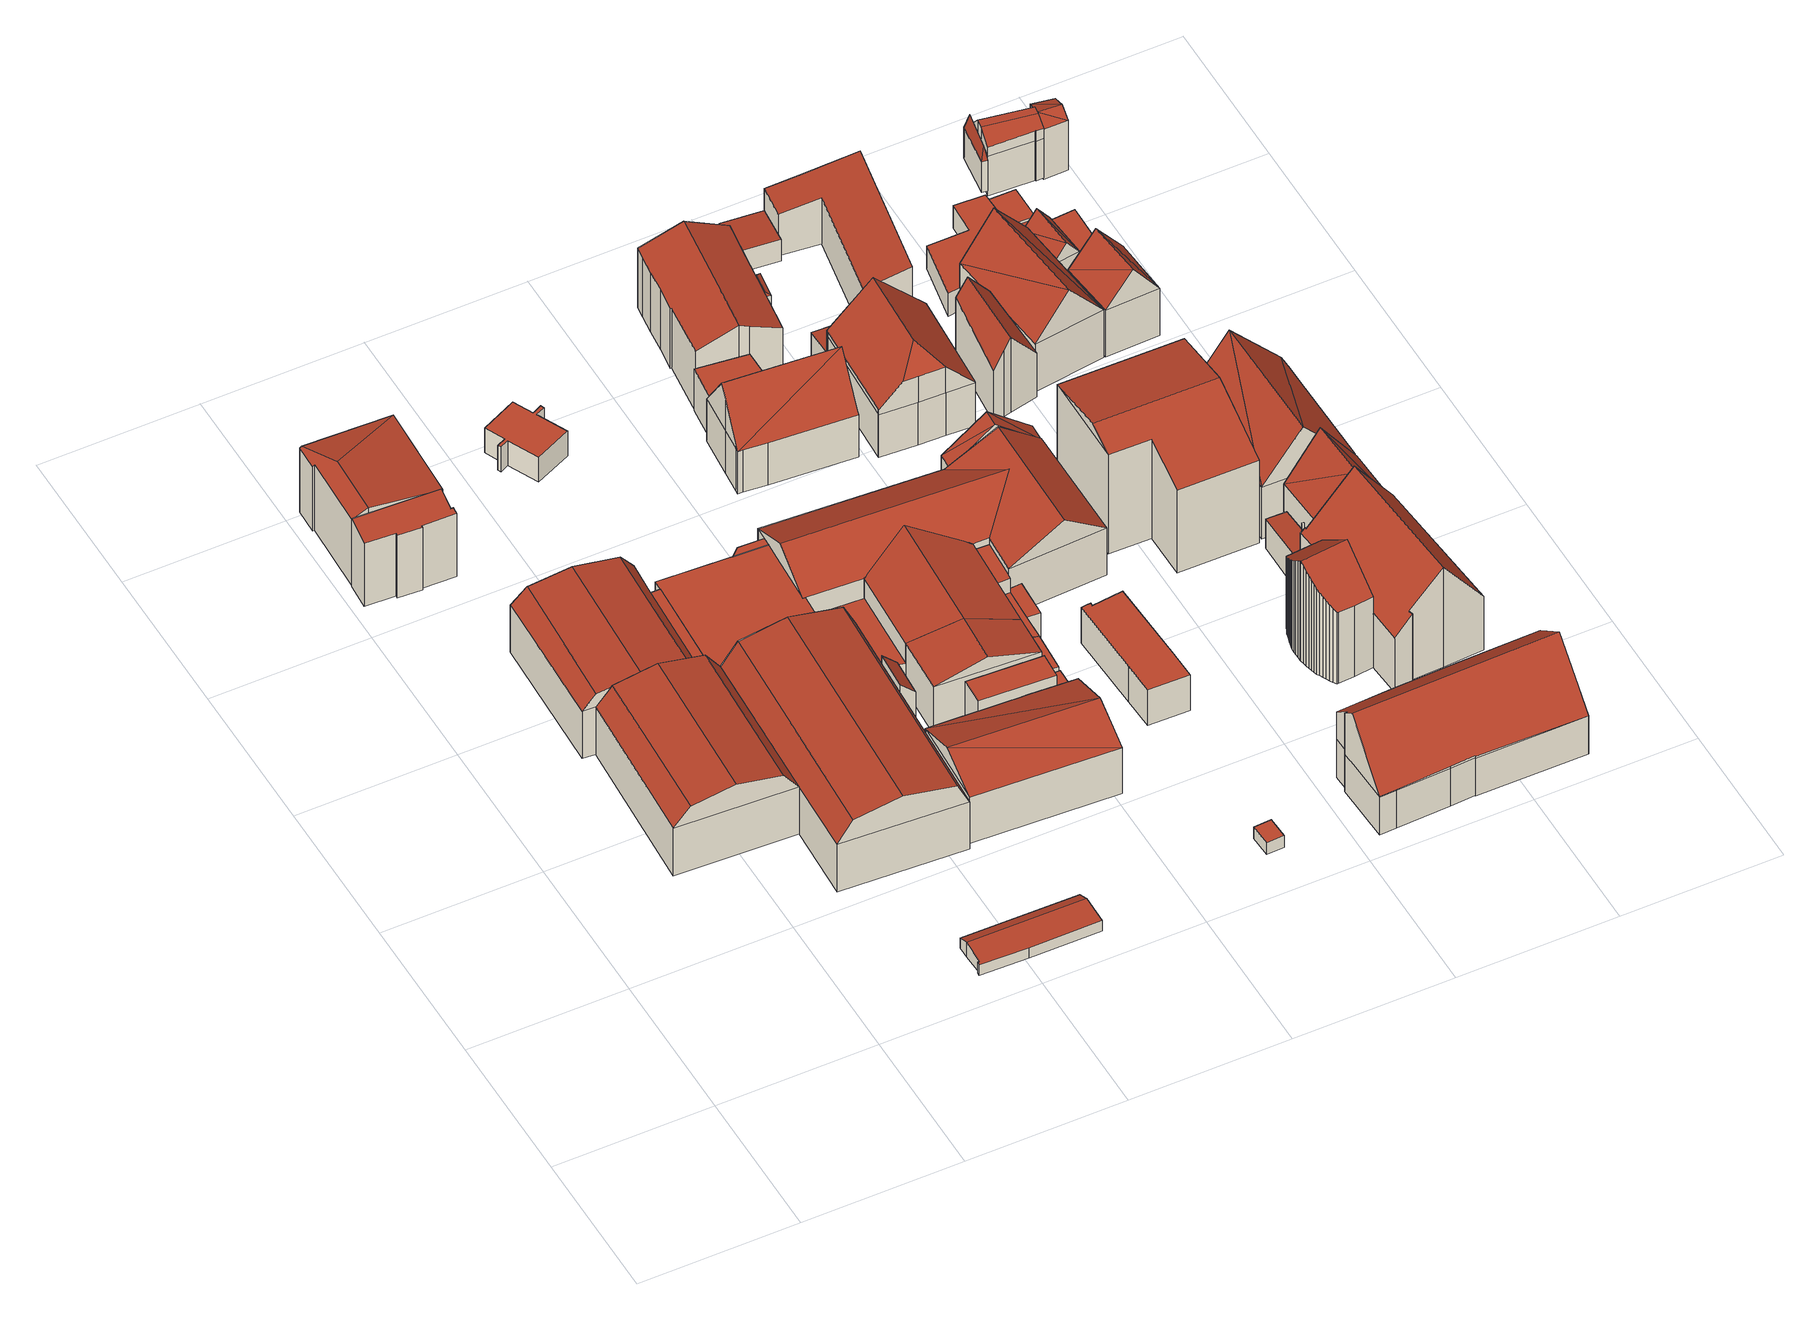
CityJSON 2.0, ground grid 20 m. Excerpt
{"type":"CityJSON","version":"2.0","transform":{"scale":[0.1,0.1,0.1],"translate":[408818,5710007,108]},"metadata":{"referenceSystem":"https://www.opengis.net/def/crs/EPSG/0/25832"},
"CityObjects":{
"building1":{"type":"Building","attributes":{"Gemeindeschluessel":"05978036","Geometrietyp2DReferenz":"3000","function":"31001_3060","roofType":"2100","measuredHeight":10.46},"geometry":[{"type":"MultiSurface","lod":"2","boundaries":[[[0,1,2,3]],[[1,4,5,2]],[[4,6,7,5]],[[6,8,9,7]],[[8,10,11,9]],[[10,12,13,11]],[[12,14,15,13]],[[14,16,17,15]],[[16,18,19,17]],[[18,0,3,19]],[[18,16,14,12,10,8,6,4,1,0]],[[3,2,5,7,9,11,13,15,17,19]]],"semantics":{"surfaces":[{"type":"WallSurface"},{"type":"RoofSurface"},{"type":"GroundSurface"}],"values":[0,0,0,0,0,0,0,0,0,0,1,2]}}]},
"building2":{"type":"Building","attributes":{"Gemeindeschluessel":"05978036","Geometrietyp2DReferenz":"3000","function":"31001_3060","roofType":"5000","measuredHeight":11.13},"geometry":[{"type":"MultiSurface","lod":"2","boundaries":[[[20,21,22,23]],[[21,24,25,22]],[[24,26,27,25]],[[26,28,29,27]],[[28,30,31,29]],[[30,32,33,31]],[[32,34,35,33]],[[34,36,37,35]],[[36,20,23,37]],[[32,30,38]],[[30,28,26,24,21,20,38]],[[20,36,34,32,38]],[[23,22,25,27,29,31,33,35,37]]],"semantics":{"surfaces":[{"type":"WallSurface"},{"type":"RoofSurface"},{"type":"GroundSurface"}],"values":[0,0,0,0,0,0,0,0,0,1,1,1,2]}}]},
"building3":{"type":"Building","attributes":{"Gemeindeschluessel":"05978036","Geometrietyp2DReferenz":"3000","function":"31001_2460","roofType":"5000","measuredHeight":2.19},"geometry":[{"type":"MultiSurface","lod":"2","boundaries":[[[39,40,41,42]],[[40,43,44,41]],[[43,45,46,44]],[[45,47,48,46]],[[47,49,50,48]],[[49,51,52,50]],[[51,53,54,52]],[[53,55,56,54]],[[55,39,42,56]],[[51,49,47,45,43,40,39]],[[39,55,53,51]],[[42,41,44,46,48,50,52,54,56]]],"semantics":{"surfaces":[{"type":"WallSurface"},{"type":"RoofSurface"},{"type":"GroundSurface"}],"values":[0,0,0,0,0,0,0,0,0,1,1,2]}}]},
"building4":{"type":"Building","attributes":{"Gemeindeschluessel":"05978036","Geometrietyp2DReferenz":"3000","function":"51009_1610","roofType":"1000","measuredHeight":3.83},"geometry":[{"type":"MultiSurface","lod":"2","boundaries":[[[57,58,59,60]],[[58,61,62,59]],[[61,63,64,62]],[[63,65,66,64]],[[65,67,68,66]],[[67,69,70,68]],[[69,71,72,70]],[[71,73,74,72]],[[73,75,76,74]],[[75,77,78,76]],[[77,79,80,78]],[[79,57,60,80]],[[79,77,75,73,71,69,67,65,63,61,58,57]],[[60,59,62,64,66,68,70,72,74,76,78,80]]],"semantics":{"surfaces":[{"type":"WallSurface"},{"type":"RoofSurface"},{"type":"GroundSurface"}],"values":[0,0,0,0,0,0,0,0,0,0,0,0,1,2]}}]},
"building5":{"type":"Building","attributes":{"Gemeindeschluessel":"05978036","Geometrietyp2DReferenz":"3000","function":"31001_2000","roofType":"2100","measuredHeight":7.34},"geometry":[{"type":"MultiSurface","lod":"2","boundaries":[[[81,82,83,84]],[[82,85,86,83]],[[85,87,88,86]],[[87,81,84,88]],[[87,85,82,81]],[[84,83,86,88]]],"semantics":{"surfaces":[{"type":"WallSurface"},{"type":"RoofSurface"},{"type":"GroundSurface"}],"values":[0,0,0,0,1,2]}}]},
"building6":{"type":"Building","attributes":{"Gemeindeschluessel":"05978036","Geometrietyp2DReferenz":"3000","function":"31001_2000"},"children":["building6-1","building6-2","building6-3","building6-4","building6-5","building6-6","building6-7","building6-8","building6-9","building6-10","building6-11","building6-12","building6-13","building6-14","building6-15","building6-16","building6-17"]},
"building6-1":{"type":"BuildingPart","attributes":{"roofType":"1000","measuredHeight":4.25},"parents":["building6"],"geometry":[{"type":"MultiSurface","lod":"2","boundaries":[[[89,90,91,92]],[[90,93,94,91]],[[95,89,92,96]],[[95,93,90,89]],[[92,91,94,96]],[[96,94,93,95]]],"semantics":{"surfaces":[{"type":"WallSurface"},{"type":"RoofSurface"},{"type":"GroundSurface"},{"type":"ClosureSurface"}],"values":[0,0,0,1,2,3]}}]},
"building6-2":{"type":"BuildingPart","attributes":{"roofType":"1000","measuredHeight":7.35},"parents":["building6"],"geometry":[{"type":"MultiSurface","lod":"2","boundaries":[[[97,98,99,94,93]],[[98,100,101,99]],[[100,102,95,96,101]],[[102,100,98,97]],[[94,99,101,96]],[[93,95,102,97]],[[93,94,96,95]]],"semantics":{"surfaces":[{"type":"WallSurface"},{"type":"RoofSurface"},{"type":"GroundSurface"},{"type":"ClosureSurface"}],"values":[0,0,0,1,2,0,3]}}]},
"building6-3":{"type":"BuildingPart","attributes":{"roofType":"1000","measuredHeight":6.35},"parents":["building6"],"geometry":[{"type":"MultiSurface","lod":"2","boundaries":[[[103,104,105,106,107]],[[108,109,110,111,112]],[[109,108,107,106]],[[113,114,105,104]],[[111,110,114,113]],[[110,109,106,105,114]],[[115,113,104,103]],[[115,112,111,113]],[[108,112,115,103,107]]],"semantics":{"surfaces":[{"type":"RoofSurface"},{"type":"GroundSurface"},{"type":"ClosureSurface"},{"type":"WallSurface"}],"values":[0,1,2,3,2,2,3,2,2]}}]},
"building6-4":{"type":"BuildingPart","attributes":{"roofType":"1000","measuredHeight":4.25},"parents":["building6"],"geometry":[{"type":"MultiSurface","lod":"2","boundaries":[[[115,116,117,118,113]],[[111,119,120,121,112]],[[120,119,118,117]],[[113,118,119,111]],[[117,116,121,120]],[[121,116,115,112]],[[111,112,115,113]]],"semantics":{"surfaces":[{"type":"RoofSurface"},{"type":"GroundSurface"},{"type":"WallSurface"},{"type":"ClosureSurface"}],"values":[0,1,2,3,3,3,3]}}]},
"building6-5":{"type":"BuildingPart","attributes":{"roofType":"9999","measuredHeight":10.24},"parents":["building6"],"geometry":[{"type":"MultiSurface","lod":"2","boundaries":[[[122,123,124,125]],[[123,126,127,124]],[[126,123,128,129,130]],[[131,132,126,130,133]],[[123,122,134,128]],[[133,130,129,135]],[[128,134,136,135,129]],[[127,137,138,139,125,124]],[[137,127,126,132]],[[131,138,137,132]],[[125,139,140,122]],[[131,140,139,138]],[[140,136,134,122]],[[131,133,135,136,140]]],"semantics":{"surfaces":[{"type":"WallSurface"},{"type":"RoofSurface"},{"type":"GroundSurface"},{"type":"ClosureSurface"}],"values":[0,0,0,1,1,1,1,2,0,3,0,3,0,3]}}]},
"building6-6":{"type":"BuildingPart","attributes":{"roofType":"1000","measuredHeight":4.25},"parents":["building6"],"geometry":[{"type":"MultiSurface","lod":"2","boundaries":[[[141,142,143,144]],[[142,118,119,143]],[[114,113,118,142,141]],[[144,143,119,111,110]],[[110,111,113,114]],[[111,119,118,113]],[[144,110,114,141]]],"semantics":{"surfaces":[{"type":"WallSurface"},{"type":"RoofSurface"},{"type":"GroundSurface"},{"type":"ClosureSurface"}],"values":[0,0,1,2,3,3,3]}}]},
"building6-7":{"type":"BuildingPart","attributes":{"roofType":"9999","measuredHeight":11.68},"parents":["building6"],"geometry":[{"type":"MultiSurface","lod":"2","boundaries":[[[145,146,147,148]],[[146,145,149,150,151]],[[152,153,154,155,156,157]],[[145,152,157,149]],[[154,158,146,151,155]],[[149,157,156,150]],[[155,151,150,156]],[[159,160,148,147,161,162,163]],[[148,160,164,165,152,145]],[[160,159,165,164]],[[161,147,146,158]],[[154,162,161,158]],[[165,166,153,152]],[[165,159,163,166]],[[163,162,154,153,166]]],"semantics":{"surfaces":[{"type":"WallSurface"},{"type":"RoofSurface"},{"type":"GroundSurface"},{"type":"ClosureSurface"}],"values":[0,0,0,1,1,1,1,2,0,3,0,3,0,3,3]}}]},
"building6-8":{"type":"BuildingPart","attributes":{"roofType":"1000","measuredHeight":4.25},"parents":["building6"],"geometry":[{"type":"MultiSurface","lod":"2","boundaries":[[[167,164,160,168]],[[166,165,164,167,169,170,171,172]],[[173,174,175,176,168,160,159,163]],[[174,173,172,171]],[[175,174,171,170]],[[176,175,170,169]],[[168,176,169,167]],[[159,160,164,165]],[[163,159,165,166]],[[173,163,166,172]]],"semantics":{"surfaces":[{"type":"WallSurface"},{"type":"RoofSurface"},{"type":"GroundSurface"},{"type":"ClosureSurface"}],"values":[0,1,2,3,3,3,3,3,3,3]}}]},
"building6-9":{"type":"BuildingPart","attributes":{"roofType":"9999","measuredHeight":10.92},"parents":["building6"],"geometry":[{"type":"MultiSurface","lod":"2","boundaries":[[[177,140,139,178]],[[158,177,178,161]],[[177,158,179,180,181]],[[140,177,181,182,136]],[[158,154,183,179]],[[182,181,180,184]],[[179,183,184,180]],[[178,139,138,185,162,161]],[[140,131,138,139]],[[185,138,131,186]],[[162,185,186,154]],[[154,158,161,162]],[[182,184,183,154,186,131,133,135,136]],[[136,135,133,131,140]]],"semantics":{"surfaces":[{"type":"WallSurface"},{"type":"RoofSurface"},{"type":"GroundSurface"},{"type":"ClosureSurface"}],"values":[0,0,0,1,1,1,1,2,3,3,3,3,0,3]}}]},
"building6-10":{"type":"BuildingPart","attributes":{"roofType":"1000","measuredHeight":7.35},"parents":["building6"],"geometry":[{"type":"MultiSurface","lod":"2","boundaries":[[[132,187,188,137]],[[131,186,187,132]],[[137,188,185,138]],[[187,186,185,188]],[[186,131,138,185]],[[131,132,137,138]]],"semantics":{"surfaces":[{"type":"WallSurface"},{"type":"RoofSurface"},{"type":"GroundSurface"},{"type":"ClosureSurface"}],"values":[0,1,2,3,3,3]}}]},
"building6-11":{"type":"BuildingPart","attributes":{"roofType":"3100","measuredHeight":11.38},"parents":["building6"],"geometry":[{"type":"MultiSurface","lod":"2","boundaries":[[[189,190,191,192]],[[193,189,192,194]],[[195,190,196]],[[189,193,197]],[[190,189,197,196]],[[193,198,195,196,197]],[[192,191,144,110,109,194]],[[144,191,190,195,105,114,141]],[[114,110,144,141]],[[106,105,195,198]],[[110,114,105,106,109]],[[194,109,106,198,193]]],"semantics":{"surfaces":[{"type":"WallSurface"},{"type":"RoofSurface"},{"type":"GroundSurface"},{"type":"ClosureSurface"}],"values":[0,0,0,0,1,1,2,0,3,0,3,3]}}]},
"building6-12":{"type":"BuildingPart","attributes":{"roofType":"3100","measuredHeight":9.35},"parents":["building6"],"geometry":[{"type":"MultiSurface","lod":"2","boundaries":[[[199,200,168,201]],[[202,199,201,203,204]],[[199,202,205]],[[200,199,205,206]],[[202,207,206,205]],[[201,168,121,203]],[[200,207,116,121,168]],[[204,116,207,202]],[[204,203,121,116]],[[207,200,206]]],"semantics":{"surfaces":[{"type":"WallSurface"},{"type":"RoofSurface"},{"type":"GroundSurface"},{"type":"ClosureSurface"}],"values":[0,0,0,1,1,2,3,0,3,3]}}]},
"building6-13":{"type":"BuildingPart","attributes":{"roofType":"5000","measuredHeight":9.35},"parents":["building6"],"geometry":[{"type":"MultiSurface","lod":"2","boundaries":[[[208,209,210]],[[209,200,206,210]],[[207,208,210,206]],[[168,176,108,112,121]],[[169,167,200,209]],[[169,176,168,167]],[[108,176,169,209,208,107]],[[116,115,103,107,208,207]],[[112,108,107,103,115]],[[116,121,112,115]],[[207,200,167,168,121,116]],[[200,207,206]]],"semantics":{"surfaces":[{"type":"RoofSurface"},{"type":"GroundSurface"},{"type":"WallSurface"},{"type":"ClosureSurface"}],"values":[0,0,0,1,2,3,3,2,3,3,3,3]}}]},
"building6-14":{"type":"BuildingPart","attributes":{"roofType":"1000","measuredHeight":7.35},"parents":["building6"],"geometry":[{"type":"MultiSurface","lod":"2","boundaries":[[[211,212,213,214]],[[212,215,216,213]],[[217,215,212,211]],[[214,213,216,218]],[[215,217,218,216]],[[217,211,214,218]]],"semantics":{"surfaces":[{"type":"WallSurface"},{"type":"RoofSurface"},{"type":"GroundSurface"},{"type":"ClosureSurface"}],"values":[0,0,1,2,3,3]}}]},
"building6-15":{"type":"BuildingPart","attributes":{"roofType":"5000","measuredHeight":10.43},"parents":["building6"],"geometry":[{"type":"MultiSurface","lod":"2","boundaries":[[[219,193,194,220]],[[198,193,221]],[[219,215,217,222,223]],[[193,219,223,221]],[[222,224,209,208,198,221,223]],[[220,194,109,108,176,175,225,218,216]],[[193,198,106,109,194]],[[170,169,209,224]],[[107,106,198,208]],[[108,109,106,107]],[[175,176,169,170]],[[176,108,107,208,209,169]],[[225,175,170,224,222]],[[220,216,215,219]],[[216,218,217,215]],[[218,225,222,217]]],"semantics":{"surfaces":[{"type":"WallSurface"},{"type":"RoofSurface"},{"type":"GroundSurface"},{"type":"ClosureSurface"}],"values":[0,1,0,1,1,2,3,0,0,3,3,3,3,0,3,3]}}]},
"building6-16":{"type":"BuildingPart","attributes":{"roofType":"1000","measuredHeight":4.25},"parents":["building6"],"geometry":[{"type":"MultiSurface","lod":"2","boundaries":[[[117,226,227,120]],[[226,204,203,227]],[[116,204,226,117]],[[120,227,203,121]],[[121,203,204,116]],[[116,117,120,121]]],"semantics":{"surfaces":[{"type":"WallSurface"},{"type":"RoofSurface"},{"type":"GroundSurface"},{"type":"ClosureSurface"}],"values":[0,0,1,2,3,3]}}]},
"building6-17":{"type":"BuildingPart","attributes":{"roofType":"1000","measuredHeight":7.35},"parents":["building6"],"geometry":[{"type":"MultiSurface","lod":"2","boundaries":[[[153,228,229,224,222,217,211,230,187,186,154]],[[185,188,231,214,218,225,175,174,173,163,162]],[[231,188,187,230]],[[186,187,188,185]],[[214,231,230,211]],[[217,218,214,211]],[[217,222,225,218]],[[222,224,170,175,225]],[[171,170,224,229]],[[171,174,175,170]],[[172,171,229,228]],[[172,173,174,171]],[[166,172,228,153]],[[166,163,173,172]],[[162,163,166,153,154]],[[185,162,154,186]]],"semantics":{"surfaces":[{"type":"RoofSurface"},{"type":"GroundSurface"},{"type":"WallSurface"},{"type":"ClosureSurface"}],"values":[0,1,2,3,2,3,3,3,2,3,2,3,2,3,3,3]}}]},
"building7":{"type":"Building","attributes":{"Gemeindeschluessel":"05978036","Geometrietyp2DReferenz":"3000","function":"31001_2000","roofType":"5000","measuredHeight":9.41},"geometry":[{"type":"MultiSurface","lod":"2","boundaries":[[[232,233,234,235]],[[233,236,237,234]],[[236,238,239,237]],[[238,240,241,239]],[[240,242,243,241]],[[242,244,245,243]],[[244,246,247,245]],[[246,248,249,247]],[[248,250,251,249]],[[250,232,235,251]],[[232,252,246,244,242,240,238,236,233]],[[252,232,253]],[[253,248,252]],[[248,253,250]],[[246,252,248]],[[250,253,232]],[[235,234,237,239,241,243,245,247,249,251]]],"semantics":{"surfaces":[{"type":"WallSurface"},{"type":"RoofSurface"},{"type":"GroundSurface"}],"values":[0,0,0,0,0,0,0,0,0,0,1,1,1,1,0,0,2]}}]},
"building8":{"type":"Building","attributes":{"Gemeindeschluessel":"05978036","Geometrietyp2DReferenz":"3000","function":"31001_2500","roofType":"1000","measuredHeight":1.79},"geometry":[{"type":"MultiSurface","lod":"2","boundaries":[[[254,255,256,257]],[[255,258,259,256]],[[258,260,261,259]],[[260,254,257,261]],[[260,258,255,254]],[[257,256,259,261]]],"semantics":{"surfaces":[{"type":"WallSurface"},{"type":"RoofSurface"},{"type":"GroundSurface"}],"values":[0,0,0,0,1,2]}}]},
"building9":{"type":"Building","attributes":{"Gemeindeschluessel":"05978036","Geometrietyp2DReferenz":"3000","function":"31001_1100","roofType":"1000","measuredHeight":6.35},"geometry":[{"type":"MultiSurface","lod":"2","boundaries":[[[262,263,264,265]],[[263,266,267,264]],[[266,268,269,267]],[[268,270,271,269]],[[270,262,265,271]],[[270,268,266,263,262]],[[265,264,267,269,271]]],"semantics":{"surfaces":[{"type":"WallSurface"},{"type":"RoofSurface"},{"type":"GroundSurface"}],"values":[0,0,0,0,0,1,2]}}]},
"building10":{"type":"Building","attributes":{"Gemeindeschluessel":"05978036","Geometrietyp2DReferenz":"3000","function":"31001_1100","roofType":"5000","measuredHeight":12.88},"geometry":[{"type":"MultiSurface","lod":"2","boundaries":[[[272,273,274,275]],[[273,276,277,274]],[[276,278,279,277]],[[278,280,281,279]],[[280,282,283,281]],[[282,284,285,283]],[[284,286,287,285]],[[286,288,289,287]],[[288,290,291,289]],[[290,292,293,291]],[[292,272,275,293]],[[294,295,296,297,292]],[[292,290,288,286,298,294]],[[294,282,295]],[[278,295,282,280]],[[295,278,276]],[[282,294,298,284]],[[284,298,286]],[[272,297,296,273]],[[292,297,272]],[[273,296,295,276]],[[275,274,277,279,281,283,285,287,289,291,293]]],"semantics":{"surfaces":[{"type":"WallSurface"},{"type":"RoofSurface"},{"type":"GroundSurface"}],"values":[0,0,0,0,0,0,0,0,0,0,0,1,1,1,1,1,0,0,0,0,0,2]}}]},
"building11":{"type":"Building","attributes":{"Gemeindeschluessel":"05978036","Geometrietyp2DReferenz":"3000","function":"31001_1000","roofType":"1000","measuredHeight":5.57},"geometry":[{"type":"MultiSurface","lod":"2","boundaries":[[[299,300,301,302]],[[300,303,304,301]],[[303,305,306,304]],[[305,307,308,306]],[[307,309,310,308]],[[309,311,312,310]],[[311,313,314,312]],[[313,315,316,314]],[[315,299,302,316]],[[315,313,311,309,307,305,303,300,299]],[[302,301,304,306,308,310,312,314,316]]],"semantics":{"surfaces":[{"type":"WallSurface"},{"type":"RoofSurface"},{"type":"GroundSurface"}],"values":[0,0,0,0,0,0,0,0,0,1,2]}}]},
"building12":{"type":"Building","attributes":{"Gemeindeschluessel":"05978036","Geometrietyp2DReferenz":"3000","function":"31001_1100"},"children":["building12-1","building12-2"]},
"building12-1":{"type":"BuildingPart","attributes":{"roofType":"3100","measuredHeight":11.49},"parents":["building12"],"geometry":[{"type":"MultiSurface","lod":"2","boundaries":[[[317,318,319,320,321]],[[318,322,323,319]],[[322,324,325,323]],[[324,326,327,325]],[[326,328,329,327]],[[328,330,331,329]],[[330,332,333,331]],[[332,334,335,333]],[[334,336,337,335]],[[336,338,339,337]],[[338,340,341,339]],[[340,342,343,341]],[[342,344,345,346,343]],[[340,338,336,334,332,330,328,326,324]],[[324,322,318,317,344,342,340]],[[320,319,323,325,327,329,331,333,335,337,339,341,343,346]],[[321,345,344,317]],[[321,320,346,345]]],"semantics":{"surfaces":[{"type":"WallSurface"},{"type":"RoofSurface"},{"type":"GroundSurface"},{"type":"ClosureSurface"}],"values":[0,0,0,0,0,0,0,0,0,0,0,0,0,1,1,2,0,3]}}]},
"building12-2":{"type":"BuildingPart","attributes":{"roofType":"5000","measuredHeight":7.9},"parents":["building12"],"geometry":[{"type":"MultiSurface","lod":"2","boundaries":[[[347,321,320,348]],[[345,349,350,346]],[[349,347,348,350]],[[351,349,345]],[[352,351,345,321]],[[352,321,347]],[[351,352,347,349]],[[348,320,346,350]],[[346,320,321,345]]],"semantics":{"surfaces":[{"type":"WallSurface"},{"type":"RoofSurface"},{"type":"GroundSurface"},{"type":"ClosureSurface"}],"values":[0,0,0,1,1,1,1,2,3]}}]},
"building13":{"type":"Building","attributes":{"Gemeindeschluessel":"05978036","Geometrietyp2DReferenz":"3000","function":"51009_1610","roofType":"3100","measuredHeight":11.69},"geometry":[{"type":"MultiSurface","lod":"2","boundaries":[[[353,354,355,356]],[[354,357,358,355]],[[357,359,360,358]],[[359,353,356,360]],[[357,354,361]],[[353,359,362]],[[362,354,353]],[[354,362,361]],[[359,361,362]],[[361,359,357]],[[356,355,358,360]]],"semantics":{"surfaces":[{"type":"WallSurface"},{"type":"RoofSurface"},{"type":"GroundSurface"}],"values":[0,0,0,0,0,0,1,1,1,1,2]}}]},
"building14":{"type":"Building","attributes":{"Gemeindeschluessel":"05978036","Geometrietyp2DReferenz":"3000","function":"31001_1100"},"children":["building14-1","building14-2"]},
"building14-1":{"type":"BuildingPart","attributes":{"roofType":"2100","measuredHeight":4.48},"parents":["building14"],"geometry":[{"type":"MultiSurface","lod":"2","boundaries":[[[363,364,365,366]],[[364,367,368,365]],[[367,369,370,368]],[[369,371,372,370]],[[373,371,369,367,364,363]],[[366,365,368,370,372,374]],[[374,372,371,373]],[[366,374,373,363]]],"semantics":{"surfaces":[{"type":"WallSurface"},{"type":"RoofSurface"},{"type":"GroundSurface"},{"type":"ClosureSurface"}],"values":[0,0,0,0,1,2,3,3]}}]},
"building14-2":{"type":"BuildingPart","attributes":{"roofType":"5000","measuredHeight":13.32},"parents":["building14"],"geometry":[{"type":"MultiSurface","lod":"2","boundaries":[[[375,376,377,378]],[[376,379,380,377]],[[379,381,382,380]],[[381,383,363,366,382]],[[384,385,386,372,371]],[[385,387,388,386]],[[387,375,378,388]],[[389,390,391,392]],[[393,385,394,395,392,391]],[[395,396,397,398,399,389,392]],[[376,390,389,399,379]],[[379,399,398,381]],[[381,398,397,383]],[[400,396,395,394,384]],[[383,397,396,400]],[[384,394,385]],[[387,393,391,375]],[[385,393,387]],[[375,391,390,376]],[[378,377,380,382,366,374,372,386,388]],[[373,363,383,400]],[[373,374,366,363]],[[371,373,400,384]],[[371,372,374,373]]],"semantics":{"surfaces":[{"type":"WallSurface"},{"type":"RoofSurface"},{"type":"GroundSurface"},{"type":"ClosureSurface"}],"values":[0,0,0,0,0,0,0,1,1,1,0,0,0,0,0,0,0,0,0,2,0,3,0,3]}}]},
"building15":{"type":"Building","attributes":{"Gemeindeschluessel":"05978036","Geometrietyp2DReferenz":"3000","function":"31001_2460","roofType":"2100","measuredHeight":3.27},"geometry":[{"type":"MultiSurface","lod":"2","boundaries":[[[401,402,403,404]],[[402,405,406,403]],[[405,407,408,406]],[[407,409,410,408]],[[409,401,404,410]],[[409,407,405,402,401]],[[404,403,406,408,410]]],"semantics":{"surfaces":[{"type":"WallSurface"},{"type":"RoofSurface"},{"type":"GroundSurface"}],"values":[0,0,0,0,0,1,2]}}]},
"building16":{"type":"Building","attributes":{"Gemeindeschluessel":"05978036","Geometrietyp2DReferenz":"3000","function":"31001_1100","roofType":"5000","measuredHeight":13.35},"geometry":[{"type":"MultiSurface","lod":"2","boundaries":[[[411,412,413,414]],[[412,415,416,413]],[[415,417,418,416]],[[417,419,420,418]],[[419,421,422,420]],[[421,423,424,422]],[[423,425,426,424]],[[425,427,428,426]],[[427,429,430,428]],[[429,431,432,430]],[[431,433,434,432]],[[433,435,436,434]],[[435,437,438,436]],[[437,411,414,438]],[[439,440,441,442,443,444,445,446,447]],[[439,447,448,449,450,451,452,421,453]],[[417,440,439,453,419]],[[419,453,421]],[[421,452,423]],[[423,452,451,425]],[[425,451,450,427]],[[427,450,449,429]],[[429,449,448,431]],[[431,448,447,446,433]],[[433,446,445,435]],[[435,445,444,437]],[[437,444,443,411]],[[411,443,442,412]],[[412,442,441,415]],[[415,441,440,417]],[[414,413,416,418,420,422,424,426,428,430,432,434,436,438]]],"semantics":{"surfaces":[{"type":"WallSurface"},{"type":"RoofSurface"},{"type":"GroundSurface"}],"values":[0,0,0,0,0,0,0,0,0,0,0,0,0,0,1,1,0,0,0,0,0,0,0,0,0,0,0,0,0,0,2]}}]},
"building17":{"type":"Building","attributes":{"Gemeindeschluessel":"05978036","Geometrietyp2DReferenz":"3000","function":"31001_9998","roofType":"1000","measuredHeight":2.84},"geometry":[{"type":"MultiSurface","lod":"2","boundaries":[[[454,455,456,457]],[[455,458,459,456]],[[458,460,461,459]],[[460,454,457,461]],[[460,458,455,454]],[[457,456,459,461]]],"semantics":{"surfaces":[{"type":"WallSurface"},{"type":"RoofSurface"},{"type":"GroundSurface"}],"values":[0,0,0,0,1,2]}}]},
"building18":{"type":"Building","attributes":{"Gemeindeschluessel":"05978036","Geometrietyp2DReferenz":"3000","function":"31001_1100","roofType":"5000","measuredHeight":16.85},"geometry":[{"type":"MultiSurface","lod":"2","boundaries":[[[462,463,464,465]],[[463,466,467,464]],[[466,468,469,467]],[[468,470,471,469]],[[470,472,473,471]],[[472,462,465,473]],[[474,466,463,475]],[[472,470,468,474,475,462]],[[468,466,474]],[[463,462,475]],[[465,464,467,469,471,473]]],"semantics":{"surfaces":[{"type":"WallSurface"},{"type":"RoofSurface"},{"type":"GroundSurface"}],"values":[0,0,0,0,0,0,1,1,0,0,2]}}]},
"building19":{"type":"Building","attributes":{"Gemeindeschluessel":"05978036","Geometrietyp2DReferenz":"3000","function":"31001_1100","roofType":"3100","measuredHeight":11.62},"geometry":[{"type":"MultiSurface","lod":"2","boundaries":[[[476,477,478,479]],[[477,480,481,478]],[[480,482,483,481]],[[482,484,485,483]],[[484,486,487,485]],[[486,488,489,487]],[[488,476,479,489]],[[484,482,480,477,476]],[[476,488,486,484]],[[479,478,481,483,485,487,489]]],"semantics":{"surfaces":[{"type":"WallSurface"},{"type":"RoofSurface"},{"type":"GroundSurface"}],"values":[0,0,0,0,0,0,0,1,1,2]}}]},
"building20":{"type":"Building","attributes":{"Gemeindeschluessel":"05978036","Geometrietyp2DReferenz":"3000","function":"31001_1000","roofType":"2100","measuredHeight":8.01},"geometry":[{"type":"MultiSurface","lod":"2","boundaries":[[[490,491,492,493]],[[491,494,495,492]],[[494,496,497,495]],[[496,498,499,497]],[[498,500,501,499]],[[500,502,503,501]],[[502,490,493,503]],[[502,500,498,496,494,491,490]],[[493,492,495,497,499,501,503]]],"semantics":{"surfaces":[{"type":"WallSurface"},{"type":"RoofSurface"},{"type":"GroundSurface"}],"values":[0,0,0,0,0,0,0,1,2]}}]},
"building21":{"type":"Building","attributes":{"Gemeindeschluessel":"05978036","Geometrietyp2DReferenz":"3000","function":"31001_1000"},"children":["building21-1","building21-2"]},
"building21-1":{"type":"BuildingPart","attributes":{"roofType":"3100","measuredHeight":15.4},"parents":["building21"],"geometry":[{"type":"MultiSurface","lod":"2","boundaries":[[[504,505,506,507]],[[505,508,506]],[[509,510,511,512]],[[510,513,514,511]],[[513,515,516,514]],[[515,517,518,516]],[[517,519,520,518]],[[519,521,522,520]],[[521,523,524,522]],[[523,525,526,524]],[[525,527,528,526]],[[527,504,507,528]],[[523,521,519,517]],[[517,515,513,510,509,529,508,505,504,527,525,523]],[[507,506,530,512,511,514,516,518,520,522,524,526,528]],[[509,512,530,529]],[[529,530,506,508]]],"semantics":{"surfaces":[{"type":"WallSurface"},{"type":"RoofSurface"},{"type":"GroundSurface"},{"type":"ClosureSurface"}],"values":[0,0,0,0,0,0,0,0,0,0,0,0,1,1,2,3,3]}}]},
"building21-2":{"type":"BuildingPart","attributes":{"roofType":"3100","measuredHeight":15.4},"parents":["building21"],"geometry":[{"type":"MultiSurface","lod":"2","boundaries":[[[531,532,533,534]],[[532,535,536,533]],[[535,537,538,536]],[[537,539,540,538]],[[539,541,542,540]],[[541,543,544,542]],[[543,545,546,544]],[[545,547,548,546]],[[547,549,550,548]],[[549,551,552,550]],[[551,553,554,552]],[[553,555,556,554]],[[555,557,558,556]],[[557,559,560,558]],[[559,561,560]],[[561,562,563,560]],[[562,564,565,563]],[[564,566,567,565]],[[566,568,569,567]],[[568,570,571,569]],[[570,572,573,571]],[[572,574,575,573]],[[574,576,577,575]],[[576,578,579,577]],[[578,580,581,579]],[[580,582,583,581]],[[582,584,585,583]],[[584,586,587,585]],[[586,588,589,587]],[[588,590,509,512,589]],[[591,592,593,506,508]],[[592,531,534,593]],[[594,590,588,586,584,582,580,578,576,574,572,570,568,566,564,562,561,559,557]],[[557,555,553,551,549,547,545,543,541,539,537,535,532,531,592,591,594]],[[534,533,536,538,540,542,544,546,548,550,552,554,556,558,560,563,565,567,569,571,573,575,577,579,581,583,585,587,589,512,530,506,593]],[[529,509,590,594]],[[530,512,509,529]],[[591,508,529,594]],[[508,506,530,529]]],"semantics":{"surfaces":[{"type":"WallSurface"},{"type":"RoofSurface"},{"type":"GroundSurface"},{"type":"ClosureSurface"}],"values":[0,0,0,0,0,0,0,0,0,0,0,0,0,0,0,0,0,0,0,0,0,0,0,0,0,0,0,0,0,0,0,0,1,1,2,0,3,0,3]}}]},
"building22":{"type":"Building","attributes":{"Gemeindeschluessel":"05978036","Geometrietyp2DReferenz":"3000","function":"31001_1100"},"children":["building22-1","building22-2"]},
"building22-1":{"type":"BuildingPart","attributes":{"roofType":"2100","measuredHeight":4.93},"parents":["building22"],"geometry":[{"type":"MultiSurface","lod":"2","boundaries":[[[595,596,597,598]],[[599,600,601,602]],[[600,603,604,601]],[[603,605,606,604]],[[605,607,608,606]],[[607,609,610,608]],[[609,595,598,610]],[[609,607,605,603,600,599,596,595]],[[598,597,602,601,604,606,608,610]],[[602,597,596,599]]],"semantics":{"surfaces":[{"type":"WallSurface"},{"type":"RoofSurface"},{"type":"GroundSurface"},{"type":"ClosureSurface"}],"values":[0,0,0,0,0,0,0,1,2,3]}}]},
"building22-2":{"type":"BuildingPart","attributes":{"roofType":"9999","measuredHeight":9.06},"parents":["building22"],"geometry":[{"type":"MultiSurface","lod":"2","boundaries":[[[611,612,613]],[[613,612,599,602,598]],[[596,599,612,611]],[[611,613,598,597,596]],[[596,597,602,599]],[[598,602,597]]],"semantics":{"surfaces":[{"type":"RoofSurface"},{"type":"WallSurface"},{"type":"GroundSurface"}],"values":[0,1,1,1,1,2]}}]},
"building23":{"type":"Building","attributes":{"Gemeindeschluessel":"05978036","Geometrietyp2DReferenz":"3000","function":"31001_1100"},"children":["building23-1","building23-2"]},
"building23-1":{"type":"BuildingPart","attributes":{"roofType":"1000","measuredHeight":3.53},"parents":["building23"],"geometry":[{"type":"MultiSurface","lod":"2","boundaries":[[[614,615,616,617]],[[615,618,619,616]],[[618,620,621,619]],[[620,622,623,621]],[[622,624,625,623]],[[624,626,627,625]],[[626,628,629,627]],[[630,631,632,633]],[[631,614,617,632]],[[631,630,628,626,624,622,620,618,615,614]],[[617,616,619,621,623,625,627,629,633,632]],[[633,629,628,630]]],"semantics":{"surfaces":[{"type":"WallSurface"},{"type":"RoofSurface"},{"type":"GroundSurface"},{"type":"ClosureSurface"}],"values":[0,0,0,0,0,0,0,0,0,1,2,3]}}]},
"building23-2":{"type":"BuildingPart","attributes":{"roofType":"3100","measuredHeight":13.14},"parents":["building23"],"geometry":[{"type":"MultiSurface","lod":"2","boundaries":[[[634,635,630,633,636]],[[637,638,639,629,628]],[[638,634,636,639]],[[637,635,640]],[[634,638,641]],[[635,641,640]],[[641,635,634]],[[640,638,637]],[[638,640,641]],[[636,633,629,639]],[[628,630,635,637]],[[628,629,633,630]]],"semantics":{"surfaces":[{"type":"WallSurface"},{"type":"RoofSurface"},{"type":"GroundSurface"},{"type":"ClosureSurface"}],"values":[0,0,0,0,0,1,1,1,1,2,0,3]}}]},
"building24":{"type":"Building","attributes":{"Gemeindeschluessel":"05978036","Geometrietyp2DReferenz":"3000","function":"31001_1100","roofType":"3100","measuredHeight":14.07},"geometry":[{"type":"MultiSurface","lod":"2","boundaries":[[[642,643,644,645]],[[643,646,647,644]],[[646,648,649,647]],[[648,642,645,649]],[[646,643,650]],[[642,648,651]],[[643,651,650]],[[651,643,642]],[[650,648,646]],[[648,650,651]],[[645,644,647,649]]],"semantics":{"surfaces":[{"type":"WallSurface"},{"type":"RoofSurface"},{"type":"GroundSurface"}],"values":[0,0,0,0,0,0,1,1,1,1,2]}}]},
"building25":{"type":"Building","attributes":{"Gemeindeschluessel":"05978036","Geometrietyp2DReferenz":"3000","function":"31001_1100","roofType":"3100","measuredHeight":15.02},"geometry":[{"type":"MultiSurface","lod":"2","boundaries":[[[652,653,654,655]],[[653,656,657,654]],[[656,658,659,657]],[[658,660,661,659]],[[660,662,663,661]],[[662,652,655,663]],[[662,664,652]],[[662,665,664]],[[653,664,665]],[[665,660,658,656,653]],[[652,664,653]],[[665,662,660]],[[655,654,657,659,661,663]]],"semantics":{"surfaces":[{"type":"WallSurface"},{"type":"RoofSurface"},{"type":"GroundSurface"}],"values":[0,0,0,0,0,0,1,1,1,1,0,0,2]}}]},
"building26":{"type":"Building","attributes":{"Gemeindeschluessel":"05978036","Geometrietyp2DReferenz":"3000","function":"31001_1100","roofType":"3100","measuredHeight":11.79},"geometry":[{"type":"MultiSurface","lod":"2","boundaries":[[[666,667,668,669]],[[667,670,671,668]],[[670,672,673,671]],[[672,666,669,673]],[[670,667,674]],[[666,672,675]],[[675,667,666]],[[667,675,674]],[[672,674,675]],[[674,672,670]],[[669,668,671,673]]],"semantics":{"surfaces":[{"type":"WallSurface"},{"type":"RoofSurface"},{"type":"GroundSurface"}],"values":[0,0,0,0,0,0,1,1,1,1,2]}}]},
"building27":{"type":"Building","attributes":{"Gemeindeschluessel":"05978036","Geometrietyp2DReferenz":"3000","function":"31001_1100","roofType":"3100","measuredHeight":7.84},"geometry":[{"type":"MultiSurface","lod":"2","boundaries":[[[676,677,678,679]],[[677,680,681,678]],[[680,682,683,681]],[[682,676,679,683]],[[680,677,684]],[[676,682,685]],[[685,677,676]],[[677,685,684]],[[682,684,685]],[[684,682,680]],[[679,678,681,683]]],"semantics":{"surfaces":[{"type":"WallSurface"},{"type":"RoofSurface"},{"type":"GroundSurface"}],"values":[0,0,0,0,0,0,1,1,1,1,2]}}]},
"building28":{"type":"Building","attributes":{"Gemeindeschluessel":"05978036","Geometrietyp2DReferenz":"3000","function":"31001_1100","roofType":"1000","measuredHeight":3},"geometry":[{"type":"MultiSurface","lod":"2","boundaries":[[[686,687,688,689]],[[687,690,691,688]],[[690,692,693,691]],[[692,686,689,693]],[[692,690,687,686]],[[689,688,691,693]]],"semantics":{"surfaces":[{"type":"WallSurface"},{"type":"RoofSurface"},{"type":"GroundSurface"}],"values":[0,0,0,0,1,2]}}]},
"building29":{"type":"Building","attributes":{"Gemeindeschluessel":"05978036","Geometrietyp2DReferenz":"3000","function":"31001_1100","roofType":"1000","measuredHeight":2.89},"geometry":[{"type":"MultiSurface","lod":"2","boundaries":[[[694,695,696,697]],[[695,698,699,696]],[[698,700,701,699]],[[700,702,703,701]],[[702,704,705,703]],[[704,706,707,705]],[[706,708,709,707]],[[708,710,711,709]],[[710,712,713,711]],[[712,714,715,713]],[[714,716,717,715]],[[716,718,719,717]],[[718,720,721,719]],[[720,694,697,721]],[[720,718,716,714,712,710,708,706,704,702,700,698,695,694]],[[697,696,699,701,703,705,707,709,711,713,715,717,719,721]]],"semantics":{"surfaces":[{"type":"WallSurface"},{"type":"RoofSurface"},{"type":"GroundSurface"}],"values":[0,0,0,0,0,0,0,0,0,0,0,0,0,0,1,2]}}]},
"building30":{"type":"Building","attributes":{"Gemeindeschluessel":"05978036","Geometrietyp2DReferenz":"3000","function":"31001_1100","roofType":"1000","measuredHeight":2.75},"geometry":[{"type":"MultiSurface","lod":"2","boundaries":[[[704,702,722,723]],[[702,724,725,722]],[[724,726,727,725]],[[726,704,723,727]],[[726,724,702,704]],[[723,722,725,727]]],"semantics":{"surfaces":[{"type":"WallSurface"},{"type":"RoofSurface"},{"type":"GroundSurface"}],"values":[0,0,0,0,1,2]}}]},
"building31":{"type":"Building","attributes":{"Gemeindeschluessel":"05978036","Geometrietyp2DReferenz":"3000","function":"51009_1610","roofType":"5000","measuredHeight":7.01},"geometry":[{"type":"MultiSurface","lod":"2","boundaries":[[[728,729,730,731]],[[729,732,733,730]],[[732,734,735,733]],[[734,728,731,735]],[[736,734,732]],[[737,736,732,729]],[[737,729,728]],[[736,737,728,734]],[[731,730,733,735]]],"semantics":{"surfaces":[{"type":"WallSurface"},{"type":"RoofSurface"},{"type":"GroundSurface"}],"values":[0,0,0,0,1,1,1,1,2]}}]},
"building32":{"type":"Building","attributes":{"Gemeindeschluessel":"05978036","Geometrietyp2DReferenz":"3000","function":"31001_1100","roofType":"5000","measuredHeight":8.22},"geometry":[{"type":"MultiSurface","lod":"2","boundaries":[[[738,739,740,741]],[[739,742,743,740]],[[742,744,745,743]],[[744,746,747,745]],[[746,748,749,747]],[[748,750,751,749]],[[750,752,753,751]],[[752,754,755,753]],[[754,756,757,755]],[[756,758,759,757]],[[758,760,761,759]],[[760,738,741,761]],[[762,763,764,744,765]],[[766,767,768,769,770,771,772]],[[767,762,765,768]],[[742,765,744]],[[746,744,764]],[[739,738,769,768]],[[742,739,768,765]],[[748,746,764,763]],[[750,748,763,762]],[[754,752,767,766]],[[752,750,762,767]],[[756,754,766,772]],[[758,756,772,771]],[[760,758,771,770]],[[738,760,770,769]],[[741,740,743,745,747,749,751,753,755,757,759,761]]],"semantics":{"surfaces":[{"type":"WallSurface"},{"type":"RoofSurface"},{"type":"GroundSurface"}],"values":[0,0,0,0,0,0,0,0,0,0,0,0,1,1,1,0,0,0,0,0,0,0,0,0,0,0,0,2]}}]},
"building33":{"type":"Building","attributes":{"Gemeindeschluessel":"05978036","Geometrietyp2DReferenz":"3000","function":"31001_1310","roofType":"3100","measuredHeight":8.42},"geometry":[{"type":"MultiSurface","lod":"2","boundaries":[[[773,774,775,776]],[[774,777,778,775]],[[777,779,780,778]],[[779,773,776,780]],[[777,774,781]],[[773,779,782]],[[773,781,774]],[[781,773,782]],[[782,777,781]],[[777,782,779]],[[776,775,778,780]]],"semantics":{"surfaces":[{"type":"WallSurface"},{"type":"RoofSurface"},{"type":"GroundSurface"}],"values":[0,0,0,0,0,0,1,1,1,1,2]}}]}
},
"vertices":[
[1,820,132],[3,853,140],[3,853,35],[1,820,35],[110,848,140],[110,848,35],[108,822,134],[108,822,35],[111,822,134],[111,822,35],[111,814,132],[111,814,35],[69,815,132],[69,815,35],[69,813,131],[69,813,35],[39,815,131],[39,815,35],[39,818,132],[39,818,35],
[23,852,148],[3,853,138],[3,853,37],[23,852,37],[6,945,138],[6,945,37],[4,945,136],[4,945,37],[5,977,136],[5,977,37],[7,977,138],[7,977,37],[117,973,138],[117,973,37],[112,848,138],[112,848,37],[110,848,138],[110,848,37],[26,930,148],
[476,42,62],[478,10,56],[478,10,40],[476,42,40],[389,10,56],[389,10,40],[329,12,56],[329,12,40],[329,16,57],[329,16,40],[331,16,57],[331,16,40],[330,43,62],[330,43,40],[330,58,56],[330,58,40],[475,56,56],[475,56,40],
[294,968,73],[296,963,73],[296,963,35],[294,968,35],[284,958,73],[284,958,35],[302,920,73],[302,920,35],[256,899,73],[256,899,35],[238,937,73],[238,937,35],[227,932,73],[227,932,35],[225,936,73],[225,936,35],[236,941,73],[236,941,35],[225,966,73],[225,966,35],[270,987,73],[270,987,35],[282,962,73],[282,962,35],
[444,380,91],[426,381,109],[426,381,36],[444,380,36],[429,430,109],[429,430,36],[447,429,91],[447,429,36],
[609,358,66],[608,325,66],[608,325,24],[609,358,24],[588,326,66],[588,326,24],[590,359,66],[590,359,24],
[588,326,97],[495,331,97],[495,331,24],[496,364,97],[496,364,24],[590,359,97],
[597,488,87],[616,488,87],[617,493,87],[620,544,87],[600,545,87],[600,545,24],[620,544,24],[617,493,24],[616,488,24],[597,488,24],[616,488,66],[617,493,66],[597,488,66],
[593,419,66],[613,415,66],[614,446,66],[614,446,24],[613,415,24],[593,419,24],
[108,516,97],[114,695,97],[114,695,24],[108,516,24],[260,686,97],[260,686,24],[134,694,117],[187,690,126],[244,687,117],[250,508,97],[257,641,97],[235,509,117],[125,515,117],[179,512,126],[142,514,120],[257,641,24],[250,508,24],[124,515,24],[124,515,97],
[633,494,66],[631,445,66],[631,445,24],[633,494,24],
[416,200,97],[259,209,97],[259,209,24],[416,200,24],[402,201,127],[337,204,140],[278,208,127],[432,498,97],[333,503,97],[272,507,97],[293,506,127],[352,502,140],[418,499,127],[263,306,97],[432,498,24],[430,453,24],[263,306,24],[272,507,24],[333,503,24],[430,453,66],[432,498,66],[333,503,66],
[466,445,66],[466,445,24],[472,553,66],[402,557,66],[400,523,66],[335,526,66],[335,526,24],[400,523,24],[402,557,24],[472,553,24],
[113,313,97],[113,313,24],[245,307,122],[188,309,133],[134,312,122],[144,514,122],[254,508,122],[198,511,133],[262,507,24],[262,507,97],
[269,641,97],[269,641,24],
[740,652,97],[740,499,97],[740,499,24],[740,652,24],[626,659,97],[626,659,24],[617,493,97],[687,496,137],[689,655,137],[620,544,97],
[462,372,97],[466,445,97],[462,372,24],[590,365,97],[590,365,24],[590,365,66],[526,368,117],[530,432,117],[593,419,97],
[600,545,97],[472,553,97],[539,607,117],
[361,648,97],[372,658,97],[372,658,24],[361,648,24],[404,657,97],[404,657,24],[404,646,97],[404,646,24],
[405,673,97],[405,673,24],[688,599,128],[399,557,97],[402,615,128],[402,557,97],[399,557,24],
[610,363,66],[610,363,24],
[335,526,97],[400,523,97],[269,653,97],[269,653,24],
[422,315,104],[459,313,104],[459,313,33],[422,315,33],[494,311,104],[494,311,33],[519,310,104],[519,310,33],[534,309,104],[534,309,33],[539,309,104],[539,309,33],[544,309,104],[544,309,33],[603,305,104],[603,305,33],[597,190,104],[597,190,33],[416,200,104],[416,200,33],[600,248,127],[419,258,127],
[684,50,67],[706,51,67],[706,51,49],[684,50,49],[707,23,67],[707,23,49],[685,22,67],[685,22,49],
[455,877,88],[460,927,88],[460,927,24],[455,877,24],[462,927,88],[462,927,24],[524,919,88],[524,919,24],[524,874,88],[524,874,24],
[443,797,91],[445,825,91],[445,825,26],[443,797,26],[450,878,91],[450,878,26],[455,877,91],[455,877,26],[524,874,91],[524,874,26],[589,870,91],[589,870,26],[584,783,91],[584,783,26],[584,780,91],[584,780,26],[478,788,91],[478,788,26],[449,791,91],[449,791,26],[442,791,91],[442,791,26],[587,825,155],[446,836,155],[445,825,140],[443,797,100],[584,783,95],
[669,268,89],[667,309,89],[667,309,34],[669,268,34],[663,412,89],[663,412,34],[671,413,89],[671,413,34],[675,413,89],[675,413,34],[675,409,89],[675,409,34],[714,413,89],[714,413,34],[719,303,89],[719,303,34],[720,267,89],[720,267,34],
[571,982,113],[562,915,114],[562,915,21],[571,982,21],[571,982,96],[524,919,131],[524,919,21],[512,921,136],[512,921,21],[462,927,114],[462,927,21],[470,998,113],[470,998,21],[468,998,113],[468,998,21],[472,1028,113],[472,1028,21],[475,1057,112],[475,1057,21],[478,1081,112],[478,1081,21],[480,1096,113],[480,1096,21],[532,1089,136],[532,1089,21],[584,1081,112],[584,1081,21],[575,1016,113],[575,1016,96],[575,1016,21],
[582,980,96],[582,980,21],[587,1015,96],[587,1015,21],[580,1010,100],[577,984,100],
[741,675,95],[740,652,95],[740,652,23],[741,675,23],[632,659,95],[632,659,23],[633,681,95],[633,681,23],[686,656,140],[687,678,140],
[610,901,68],[607,901,68],[607,901,23],[610,901,23],[609,938,64],[609,938,23],[667,936,64],[667,936,23],[666,901,67],[666,901,23],[610,904,67],[610,904,23],
[684,768,89],[651,769,89],[651,769,23],[684,768,23],[604,772,89],[604,772,23],[604,773,89],[604,773,23],[610,901,89],[666,901,89],[728,898,89],[728,898,23],[719,766,89],[719,766,23],[633,770,129],[651,769,129],[684,768,129],[660,797,156],[719,766,91],[666,901,155],[665,901,156],[610,904,97],[610,901,97],[604,773,97],[604,772,97],[610,904,89],
[598,1090,56],[603,1141,52],[603,1141,23],[598,1090,23],[655,1136,52],[655,1136,23],[650,1094,55],[650,1094,23],[649,1085,56],[649,1085,23],
[885,113,86],[929,115,86],[929,115,28],[885,113,28],[960,116,86],[960,116,28],[1069,117,86],[1069,117,28],[1073,43,86],[1073,43,28],[1074,14,86],[1074,14,28],[936,14,86],[936,14,28],[936,15,86],[936,15,28],[905,13,86],[905,13,28],[838,11,86],[838,11,28],[817,10,86],[817,10,28],[814,86,86],[814,86,28],[817,86,86],[817,86,28],[816,109,86],[816,109,28],[1071,77,161],[1069,117,128],[960,116,127],[929,115,127],[885,113,128],[816,109,129],[817,86,149],[814,86,149],[815,71,161],[817,10,87],[838,11,87],[905,13,89],[936,15,90],[936,14,89],[1073,43,120],
[929,115,58],[927,144,58],[927,144,30],[929,115,30],[959,147,58],[959,147,30],[960,116,58],[960,116,30],
[758,531,172],[759,651,172],[759,651,19],[758,531,19],[913,649,172],[913,649,19],[911,470,146],[911,470,19],[811,471,146],[811,471,19],[811,530,172],[811,530,19],[912,565,188],[758,567,188],
[763,767,138],[754,765,124],[754,765,22],[763,767,22],[740,763,101],[740,763,22],[749,869,114],[749,869,22],[764,870,138],[764,870,22],[792,872,101],[792,872,22],[799,775,90],[799,775,22],
[650,1094,86],[655,1136,86],[655,1136,22],[650,1094,22],[695,1131,92],[695,1131,22],[766,1124,102],[766,1124,22],[735,943,101],[735,943,22],[676,945,92],[676,945,22],[700,1088,93],[700,1088,22],
[934,199,105],[931,243,106],[931,243,22],[934,199,22],[931,243,105],[922,345,105],[918,388,105],[918,388,22],[922,345,22],[924,388,111],[924,388,22],[924,386,111],[924,386,22],[984,389,176],[984,389,22],[1033,392,106],[1033,392,22],[1049,211,105],[1049,211,22],[999,208,176],[999,208,22],[956,207,130],[956,207,22],[957,201,130],[957,201,22],[926,294,105],[926,294,22],
[886,239,132],[885,239,132],[885,239,22],[886,239,22],[882,243,136],[882,243,22],[880,247,139],[880,247,22],[878,251,143],[878,251,22],[876,255,146],[876,255,22],[874,259,150],[874,259,22],[872,262,153],[872,262,22],[871,266,157],[871,266,22],[870,270,160],[870,270,22],[869,274,164],[869,274,22],[868,279,168],[868,279,22],[867,283,172],[867,283,22],[866,288,176],[866,288,22],[866,289,176],[866,289,22],[866,289,175],[866,294,171],[866,294,22],[866,299,167],[866,299,22],[866,303,163],[866,303,22],[866,308,159],[866,308,22],[867,312,156],[867,312,22],[868,316,152],[868,316,22],[869,320,149],[869,320,22],[870,324,146],[870,324,22],[871,328,142],[871,328,22],[872,332,139],[872,332,22],[874,336,135],[874,336,22],[876,341,131],[876,341,22],[877,341,131],[877,341,22],[898,343,131],[898,343,22],[922,345,131],[931,243,131],[907,240,131],[907,240,22],[926,294,176],
[923,389,76],[923,390,76],[923,390,27],[923,389,27],[921,390,76],[910,390,76],[910,390,27],[921,390,27],[910,453,72],[910,453,27],[935,452,72],[935,452,27],[937,389,76],[937,389,27],[926,389,76],[926,389,27],
[923,390,117],[921,390,117],[923,389,117],
[785,1005,54],[837,1005,54],[837,1005,19],[785,1005,19],[839,1046,54],[839,1046,19],[877,1044,54],[877,1044,19],[878,999,54],[878,999,19],[879,981,54],[879,981,19],[880,946,54],[880,946,19],[877,946,54],[877,946,19],[787,932,54],[772,930,54],[772,930,19],[787,932,19],
[802,785,92],[787,932,92],[802,785,19],[877,946,92],[892,797,92],[892,797,19],[832,939,150],[847,791,150],
[945,389,97],[940,469,97],[940,469,21],[945,389,21],[1030,470,97],[1030,470,21],[1033,394,97],[1033,394,21],[985,470,162],[989,391,162],
[915,643,96],[1027,641,96],[1027,641,17],[915,643,17],[1028,622,96],[1028,622,17],[1028,605,96],[1028,605,17],[1030,474,96],[1030,474,17],[917,476,96],[917,476,17],[964,642,167],[967,475,167],
[958,878,87],[963,802,87],[963,802,15],[958,878,15],[896,800,87],[896,800,15],[888,873,87],[888,873,15],[930,801,133],[923,875,133],
[915,967,71],[920,906,71],[920,906,16],[915,967,16],[885,901,71],[885,901,16],[880,963,71],[880,963,16],[903,904,94],[898,965,94],
[877,1044,45],[914,1044,45],[914,1044,15],[877,1044,15],[914,998,45],[914,998,15],[878,999,45],[878,999,15],
[958,990,42],[957,940,42],[957,940,13],[958,990,13],[959,906,42],[959,906,13],[958,906,42],[958,906,13],[956,906,42],[956,906,13],[943,904,42],[943,904,13],[920,902,42],[920,902,13],[920,906,42],[920,906,13],[915,967,42],[915,967,13],[880,963,42],[880,963,13],[879,981,42],[879,981,13],[878,999,42],[878,999,13],[914,998,42],[914,998,13],[914,987,42],[914,987,13],
[956,906,15],[943,904,15],[957,893,42],[957,893,15],[944,891,42],[944,891,15],
[900,1138,62],[909,1135,62],[909,1135,15],[900,1138,15],[900,1082,62],[900,1082,15],[893,1083,62],[893,1083,15],[897,1086,81],[904,1132,86],
[900,1082,68],[905,1107,68],[905,1107,7],[900,1082,7],[906,1117,68],[906,1117,7],[909,1135,68],[909,1135,7],[950,1123,68],[950,1123,7],[971,1119,68],[971,1119,7],[970,1106,68],[970,1106,7],[969,1096,68],[969,1096,7],[966,1078,68],[966,1078,7],[957,1078,68],[957,1078,7],[957,1079,68],[957,1079,7],[956,1079,68],[956,1079,7],[970,1106,90],[971,1119,74],[950,1123,74],[906,1117,90],[966,1078,84],[969,1096,89],[905,1107,89],[900,1082,82],[956,1079,84],[957,1079,84],[957,1078,84],
[971,1119,82],[999,1114,82],[999,1114,5],[971,1119,5],[996,1078,82],[996,1078,5],[966,1078,82],[966,1078,5],[998,1096,89],[969,1099,89]
]}
